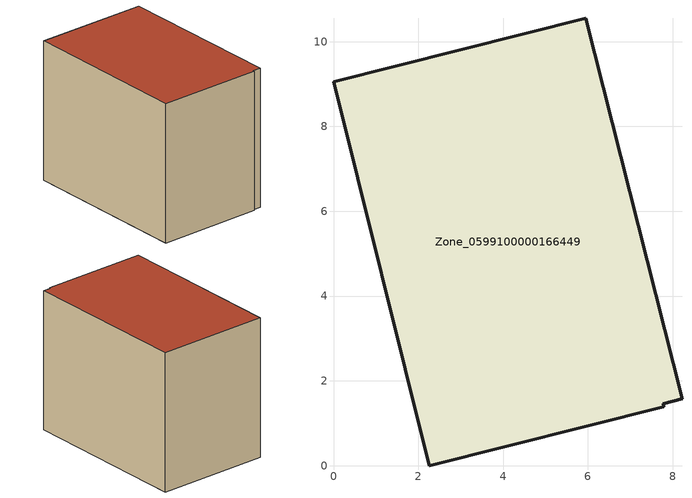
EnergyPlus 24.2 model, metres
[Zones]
Zone_0599100000166449
 floor ground (C_G): 8.22,1.58 7.78,1.46 7.79,1.39 2.26,0 0,9.06 5.95,10.55 z0
 wall outside (C_F): 8.22,1.58 5.95,10.55 0,9.06 2.26,0 7.79,1.39 7.78,1.46 8.22,1.58 z0:7.61
 roof outside (C_R): 7.78,1.46 8.22,1.58 5.95,10.55 0,9.06 2.26,0 7.79,1.39 z7.61
[BUILDING]
Pand.0599100000166449: North Axis=0; Terrain=City; Loads Convergence Tolerance Value=0.04; Temperature Convergence Tolerance Value=0.4; Solar Distribution=FullExterior; Maximum Number of Warmup Days=25; Minimum Number of Warmup Days=1
[Site:Location]
Rotterdam.The.Hague.AP_ZH_NLD Design_Conditions: Latitude=51.96; Longitude=4.45; Time Zone=1; Elevation=-4.5
[SITE:GROUNDTEMPERATURE:BUILDINGSURFACE]
18, 18, 18, 18, 18, 18, 18, 18, 18, 18, 18, 18
[MATERIAL] Thermal Absorptance=0.9; Solar Absorptance=0.7; Visible Absorptance=0.7
Name | Roughness | Thickness | Conductivity | Density | Specific Heat
G.TC.1965-1974 | MediumSmooth | 0.15 | 0.882353 | 540 | 1210
F.TC.1965-1974 | Rough | 0.3 | 0.697674 | 1920 | 840
R.TC.1965-1974 | MediumRough | 0.2 | 0.232558 | 1500 | 1000
[CONSTRUCTION]
C_G: G.TC.1965-1974
C_F: F.TC.1965-1974
C_R: R.TC.1965-1974
[ZONE]
Zone_0599100000166449: Type=1; Multiplier=1; Ceiling Height=Autocalculate; Volume=Autocalculate; Floor Area=autocalculate; Part of Total Floor Area=Yes
[ZONEINFILTRATION:DESIGNFLOWRATE]
Infil_Zone_0599100000166449: Zone or ZoneList or Space or SpaceList=Zone_0599100000166449; Schedule=AlwaysOn; Design Flow Rate Calculation Method=Flow/Area; Flow Rate per Floor Area=0.003; Constant Term Coefficient=1; Temperature Term Coefficient=0; Velocity Term Coefficient=0; Velocity Squared Term Coefficient=0
[HVACTEMPLATE:ZONE:IDEALLOADSAIRSYSTEM]
Zone_0599100000166449: Maximum Heating Supply Air Temperature=50; Minimum Cooling Supply Air Temperature=13; Maximum Heating Supply Air Humidity Ratio=0.0156; Minimum Cooling Supply Air Humidity Ratio=0.0077; Heating Limit=NoLimit; Cooling Limit=NoLimit; Dehumidification Control Type=ConstantSensibleHeatRatio; Cooling Sensible Heat Ratio=0.7; Dehumidification Setpoint=60; Humidification Control Type=None; Humidification Setpoint=30; Outdoor Air Method=None; Outdoor Air Flow Rate per Person=0.00944; Outdoor Air Flow Rate per Zone Floor Area=0; Outdoor Air Flow Rate per Zone=0; Demand Controlled Ventilation Type=None; Outdoor Air Economizer Type=NoEconomizer; Heat Recovery Type=None; Sensible Heat Recovery Effectiveness=0.7; Latent Heat Recovery Effectiveness=0.65
[ZONECONTROL:THERMOSTAT]
ThermostatControl_Zone_0599100000166449: Zone or ZoneList=Zone_0599100000166449; Control Type Schedule=DualSetpointControlType; Control 1=Thermostat_Zone_0599100000166449; Temperature Difference Between Cutout And Setpoint=0
[THERMOSTATSETPOINT:DUALSETPOINT]
Thermostat_Zone_0599100000166449: Heating Setpoint Temperature Schedule=HeatingSetpoint_Zone_0599100000166449; Cooling Setpoint Temperature Schedule=CoolingSetpoint_Zone_0599100000166449
[SCHEDULE:COMPACT]
HeatingSetpoint_Zone_0599100000166449: Through: 12/31, For: AllDays, Until: 24:00, 21
CoolingSetpoint_Zone_0599100000166449: Through: 12/31, For: AllDays, Until: 24:00, 24
DualSetpointControlType: Through: 12/31, For: AllDays, Until: 24:00, 4
AlwaysOn: Through: 12/31, For: AllDays, Until: 24:00, 1
